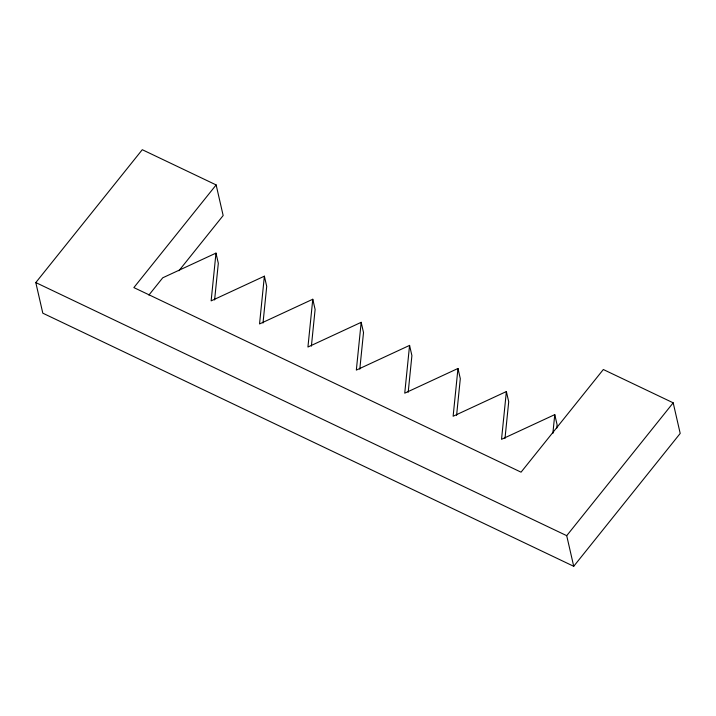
<?xml version="1.0" encoding="UTF-8"?>
<svg xmlns="http://www.w3.org/2000/svg" width="716" height="716" viewBox="0 0 716 716"><rect width="100%" height="100%" fill="white"/><g stroke="black" fill="none" stroke-linecap="round" stroke-linejoin="round"><path stroke-width="1.07" d="M148.91 295.055L162.738 277.799L215.981 253.106L211.139 300.872L264.374 276.179L266.719 286.382L263.005 323.041M214.603 299.968L218.317 263.309L215.981 253.106M264.374 276.179L259.541 323.945L312.776 299.252L315.112 309.455L311.397 346.114M312.776 299.252L307.934 347.027L361.177 322.325L363.513 332.528L359.799 369.188M361.177 322.325L356.335 370.1L409.57 345.398L411.906 355.601L408.192 392.27M409.57 345.398L404.737 393.173L457.971 368.471L460.307 378.683L456.593 415.343M457.971 368.471L453.13 416.247L506.373 391.545L508.709 401.757L504.995 438.416M506.373 391.545L501.531 439.32L554.766 414.627L557.102 424.83L556.771 428.159M552.85 433.511L554.766 414.627M216.143 184.925L133.865 287.59L521.051 472.175L603.328 369.519L673.192 402.822L680.2 433.431L573.722 566.293L42.808 313.178L35.8 282.569L142.278 149.707L216.143 184.925L223.159 215.543L178.911 270.755M573.722 566.293L566.714 535.675L673.192 402.822M35.8 282.569L566.714 535.675"/></g></svg>
